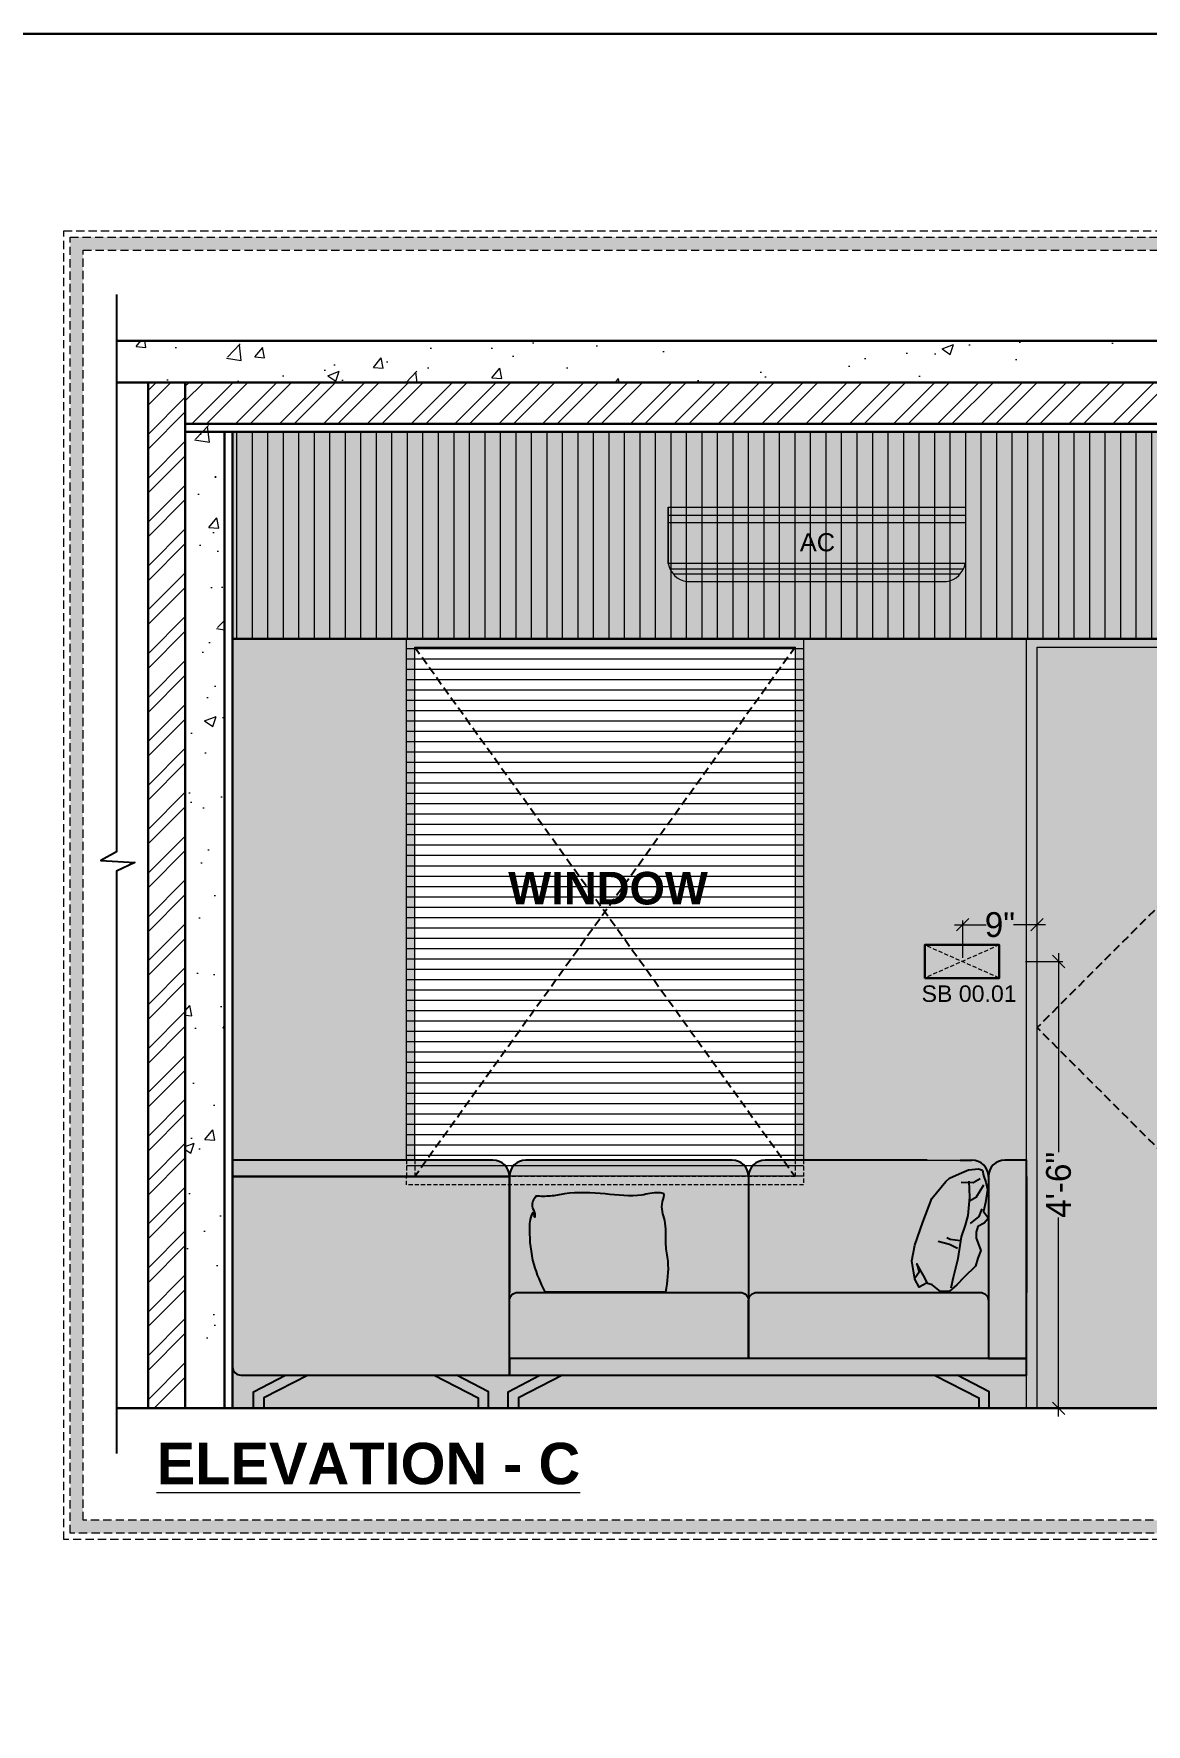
# Model space of a CAD drawing. Header units: millimetres. Extents: x 35877 to 3066687, y -650199 to -40525.
# Drawn here: x 147804.4 to 147938.9, y -179093.9 to -178889.6 of the extents above; entities that cross this region are included whole.
import ezdxf

# ---------------------------------------------------------------- set-up
doc = ezdxf.new("R2010")
doc.units = ezdxf.units.MM
doc.header["$MEASUREMENT"] = 0
doc.header["$PDMODE"] = 35
for name, pattern in [('DASHED', [0.75, 0.5, -0.25]), ('DASHED2', [0.375, 0.25, -0.125]), ('DASHEDX2', [1.5, 1, -0.5])]:
    doc.linetypes.add(name, pattern=pattern)
doc.layers.get('Defpoints').update_dxf_attribs({"color": 220})
for name, color, linetype in [('AR HATCH-7', 7, 'Continuous'), ('Interior', 250, 'Continuous'), ('str coll', 6, 'Continuous')]:
    doc.layers.add(name, color=color, linetype=linetype)
for name, color, linetype, lineweight in [('DIM.', 250, 'Continuous', 13), ('dim05', 1, 'Continuous', 13), ('Dimension', 10, 'DASHEDX2', 20), ('el', 7, 'Continuous', 20), ('ELEC-wires', 1, 'DASHED2', 13), ('Electrical', 84, 'Continuous', 30), ('FURNITURE', 32, 'Continuous', 9), ('furniture dimensions', 1, 'DASHED', 0), ('FURNITURE-1', 252, 'Continuous', 13), ('interior hatch', 253, 'Continuous', 5), ('SECTION ( SLAB PLine )', 104, 'Continuous', 30), ('Text', 7, 'Continuous', 15), ('wall', 7, 'Continuous', 30), ('XX~SLAB ( BEAM )~ ( DIM )', 7, 'Continuous', 9)]:
    doc.layers.add(name, color=color, linetype=linetype, lineweight=lineweight)
doc.styles.add('century g', font='GOTHIC.TTF')
doc.styles.get("Standard").update_dxf_attribs({"font": 'arial.ttf', "height": 6})
doc.dimstyles.new('Archana', dxfattribs={"dimtxt": 2, "dimasz": 0.75, "dimexe": 0.5, "dimexo": 0.5, "dimgap": 0, "dimtad": 0, "dimzin": 0, "dimdsep": 46, "dimlunit": 4, "dimtxsty": 'century g', "dimblk": 'OBLIQUE', "dimcen": 0, "dimdle": 1, "dimclrd": 256, "dimclre": 256, "dimclrt": 256, "dimadec": 0, "dimazin": 0, "dimtfac": 1, "dimtofl": 0, "dimtmove": 1, "dimatfit": 3, "dimfxl": 1, "dimfxlon": 1, "dimtolj": 1, "dimtzin": 0, "dimlwd": -1, "dimlwe": -1, "dimarcsym": 0})

# ---------------------------------------------------------------- blocks, each defined once
blk = doc.blocks.new('A$Cb3bc6e80')
at = {"layer": 'Interior', "true_color": 0xeadbc3, "transparency": 33554687}
h = blk.add_hatch(color=254, dxfattribs=at)
h.dxf.hatch_style = 1
edge = h.paths.add_edge_path()
edge.add_spline(control_points=[(14.95, 0), (15.45, 1.07), (16.54, 3.39), (16.85, 6.92), (16.8, 8.58), (16.41, 9.72), (16.32, 9.45), (16.15, 9.05)], knot_values=[0, 0, 0, 0, 107.885542, 233.125089, 289.789384, 298.748781, 307.708142, 307.708142, 307.708142, 307.708142], weights=[1, 1, 1, 1, 1, 1, 1, 1], degree=3, periodic=0)
edge.add_spline(control_points=[(16.15, 9.05), (16.14, 9.19), (16.1, 9.65), (16.74, 10.47), (16.28, 11.18), (16.01, 11.58)], knot_values=[307.708142, 307.708142, 307.708142, 307.708142, 320.173674, 349.354734, 388.337819, 388.337819, 388.337819, 388.337819], weights=[1, 1, 1, 1, 1, 1], degree=3, periodic=0)
edge.add_spline(control_points=[(16.01, 11.58), (15.43, 11.56), (14.27, 11.51), (11.51, 12.12), (7.84, 11.93), (3.86, 11.41), (1.76, 12.07), (0.28, 11.91), (1.09, 10.32), (0.13, 8.52), (0.47, 6.01), (-0.18, 3.17), (0.11, 1.25), (0.3, 0)], knot_values=[388.337819, 388.337819, 388.337819, 388.337819, 440.425751, 493.126422, 641.376721, 773.66056, 838.267686, 854.788025, 883.120132, 951.704962, 1039.944932, 1100.578317, 1213.053694, 1213.053694, 1213.053694, 1213.053694], weights=[1, 1, 1, 1, 1, 1, 1, 1, 1, 1, 1, 1, 1, 1], degree=3, periodic=0)
edge.add_spline(control_points=[(0.3, 0), (5.18, 0), (10.06, 0), (14.95, 0)], knot_values=[1213.053694, 1213.053694, 1213.053694, 1213.053694, 1214.053694, 1214.053694, 1214.053694, 1214.053694], weights=[1, 1, 1, 1], degree=3, periodic=0)
at = {"layer": 'Interior'}
blk.add_open_spline([(14.95, 0), (15.45, 1.07), (16.54, 3.39), (16.85, 6.92), (16.8, 8.58), (16.41, 9.72), (16.32, 9.45), (16.15, 9.05), (16.14, 9.19), (16.1, 9.65), (16.74, 10.47), (16.28, 11.18), (16.01, 11.58), (15.43, 11.56), (14.27, 11.51), (11.51, 12.12), (7.84, 11.93), (3.86, 11.41), (1.76, 12.07), (0.28, 11.91), (1.09, 10.32), (0.13, 8.52), (0.47, 6.01), (-0.18, 3.17), (0.11, 1.25), (0.3, 0), (5.18, 0), (10.06, 0), (14.95, 0)], degree=3, knots=[0, 0, 0, 0, 107.885542, 233.125089, 289.789384, 298.748781, 307.708142, 307.708142, 307.708142, 320.173674, 349.354734, 388.337819, 388.337819, 388.337819, 440.425751, 493.126422, 641.376721, 773.66056, 838.267686, 854.788025, 883.120132, 951.704962, 1039.944932, 1100.578317, 1213.053694, 1213.053694, 1213.053694, 1214.053694, 1214.053694, 1214.053694, 1214.053694], dxfattribs=at)
blk = doc.blocks.new('A$C13f62b4f')
at = {"layer": 'interior hatch', "true_color": 0xeadbc3, "transparency": 33554687}
h = blk.add_hatch(color=254, dxfattribs=at)
h.dxf.hatch_style = 1
h.paths.add_polyline_path([(6.84, 11.26), (5.16, 13.33), (4.69, 13.73), (3.55, 14.22), (2.41, 14.72), (1.2, 14.83), (0.7, 14.68), (0.61, 14.02), (0.3, 13.21), (0.1, 12.34), (0.36, 10.78), (0.59, 9.67), (0, 8.87), (0.53, 8.29), (1.28, 7.87), (1.47, 7.2), (1.5, 6.48), (0.93, 4.96), (1.28, 4.06), (1.57, 3.06), (2.94, 1.73), (3.84, 0.8), (4.69, 0.05), (5.79, 0), (6.82, 0.84), (7.49, 1.03), (8.36, 0.55), (8.9, 1.52), (9.27, 3.71), (8.91, 5.6), (7.93, 8.4)])
blk.add_lwpolyline([(0.7, 14.68), (0.61, 14.02), (0.3, 13.21), (0.1, 12.34), (0.36, 10.78), (0.59, 9.67), (0, 8.87), (0.53, 8.29), (1.28, 7.87), (1.47, 7.2), (1.5, 6.48), (0.93, 4.96), (1.28, 4.06), (1.57, 3.06), (2.94, 1.73), (3.84, 0.8), (4.69, 0.05), (5.79, 0), (6.82, 0.84), (7.49, 1.03), (8.36, 0.55), (8.9, 1.52), (9.27, 3.71), (8.91, 5.6), (7.93, 8.4), (6.84, 11.26), (5.16, 13.33), (4.69, 13.73), (3.55, 14.22), (2.41, 14.72), (1.2, 14.83)], close=True)
for points in [[(2.3, 10.97), (1.44, 11.45), (0.56, 12.92)], [(3.28, 13.24), (1.85, 13.2), (0.98, 13.68)], [(4.49, 0.44), (4.21, 1.73), (3.65, 4.01), (3.27, 6.62), (2.78, 8.02), (2.44, 9.2), (2.26, 11.41), (2.35, 13.34)], [(2.18, 8.22), (1.11, 9.09), (0.77, 9.99)], [(3.41, 6.12), (4.63, 6.29), (5.03, 6.49)], [(3.76, 5.22), (4.72, 5.68), (6.06, 6.06)], [(7.39, 1.09), (7.87, 1.95), (8.64, 3.35), (8.38, 2.37), (8.85, 1.68)]]:
    blk.add_lwpolyline(points)
blk = doc.blocks.new('zw$7A8B')
at = {"layer": 'Electrical', "lineweight": 9}
for p, q in [((0, 12), (0, 2.9)), ((0.28, 2.07), (47.72, 2.07)), ((0.81, 1.24), (47.19, 1.24)), ((3.04, 0), (44.96, 0))]:
    blk.add_line(p, q, dxfattribs=at)
at = {"layer": 'Electrical', "lineweight": 9, "ltscale": 2}
for p, q in [((0, 12), (48, 12)), ((0, 2.9), (0, 12)), ((48, 12), (48, 2.9)), ((48, 2.9), (0, 2.9))]:
    blk.add_line(p, q, dxfattribs=at)
at = {"layer": 'Electrical', "lineweight": 9, "ltscale": 15}
for p, q in [((0, 10.69), (48, 10.69)), ((0, 9.53), (48, 9.53))]:
    blk.add_line(p, q, dxfattribs=at)
at = {"layer": 'Electrical', "lineweight": 9}
for centre, start, end in [((3.61, 3.64), 191.5479, 261.1486), ((44.39, 3.64), 278.8514, 348.4521)]:
    blk.add_arc(centre, 3.68, start, end, dxfattribs=at)
at = {"layer": 'Electrical', "ltscale": 10, "insert": (21.28, 7.81), "char_height": 2.929, "width": 6.7046, "attachment_point": 1}
blk.add_mtext('AC', dxfattribs=at)
blk = doc.blocks.new('6616')
at = {"color": 242, "linetype": 'DASHED', "true_color": 0xcd2027}
for p, q in [((386784.79, -36915.77), (386775.78, -36911.78)), ((386784.79, -36911.78), (386775.78, -36915.77))]:
    blk.add_line(p, q, dxfattribs=at)
at = {"layer": 'ELEC-wires', "color": 5, "linetype": 'ByBlock', "lineweight": 30, "ltscale": 4}
blk.add_lwpolyline([(386775.78, -36911.78), (386784.79, -36911.78), (386784.79, -36915.77), (386775.78, -36915.77)], close=True, dxfattribs=at)
blk = doc.blocks.new('_Oblique')
at = {"layer": 'wall', "color": 0, "lineweight": -2}
blk.add_line((-0.5, -0.5), (0.5, 0.5), dxfattribs=at)
blk = doc.blocks.new('*D634')
at = {"layer": 'Defpoints', "color": 0, "linetype": 'Continuous', "lineweight": 0, "transparency": 16777216}
for p in [(147918.2, -179001.75), (147928.28, -179001.75), (147924.41, -179055.75)]:
    blk.add_point(p, dxfattribs=at)
at = {"layer": 'furniture dimensions', "color": 5, "linetype": 'Continuous', "transparency": 16777216}
for p, q in [((147924.28, -179001.75), (147928.78, -179001.75)), ((147928.28, -179000.75), (147928.28, -179024.78)), ((147928.28, -179056.75), (147928.28, -179032.71))]:
    blk.add_line(p, q, dxfattribs=at)
at = {"layer": 'furniture dimensions', "color": 5, "linetype": 'ByBlock', "transparency": 16777216}
blk.add_line((147924.91, -179055.75), (147928.78, -179055.75), dxfattribs=at)
at = {"layer": 'furniture dimensions', "color": 5, "linetype": 'Continuous', "transparency": 16777216, "xscale": 1.5, "yscale": 1.5, "zscale": 1.5}
for p, rotation in [((147928.28, -179001.75), 90), ((147928.28, -179055.75), 270)]:
    blk.add_blockref('_Oblique', p, dxfattribs=dict(at, rotation=rotation))
at = {"layer": 'furniture dimensions', "linetype": 'Continuous', "lineweight": 0, "transparency": 16777216, "insert": (147928.28, -179028.75), "char_height": 3, "attachment_point": 5, "rotation": 90, "style": 'century g'}
blk.add_mtext('\\A1;4\'-6"', dxfattribs=at)
blk = doc.blocks.new('*D635')
at = {"layer": 'Defpoints', "color": 0, "linetype": 'Continuous', "lineweight": 0, "transparency": 16777216}
for p in [(147916.68, -178997.31), (147916.68, -179003.21), (147925.68, -179003.21)]:
    blk.add_point(p, dxfattribs=at)
at = {"layer": 'furniture dimensions', "color": 5, "linetype": 'Continuous', "transparency": 16777216}
for p, q in [((147915.68, -178997.31), (147919.53, -178997.31)), ((147916.68, -179001.31), (147916.68, -178996.81)), ((147926.68, -178997.31), (147922.83, -178997.31))]:
    blk.add_line(p, q, dxfattribs=at)
at = {"layer": 'furniture dimensions', "color": 5, "linetype": 'ByBlock', "transparency": 16777216}
blk.add_line((147925.68, -179001.31), (147925.68, -178996.81), dxfattribs=at)
at = {"layer": 'furniture dimensions', "color": 5, "linetype": 'Continuous', "transparency": 16777216, "xscale": 1.5, "yscale": 1.5, "zscale": 1.5, "rotation": 180}
blk.add_blockref('_Oblique', (147916.68, -178997.31), dxfattribs=at)
at = {"layer": 'furniture dimensions', "color": 5, "linetype": 'Continuous', "transparency": 16777216, "xscale": 1.5, "yscale": 1.5, "zscale": 1.5}
blk.add_blockref('_Oblique', (147925.68, -178997.31), dxfattribs=at)
at = {"layer": 'furniture dimensions', "linetype": 'Continuous', "lineweight": 0, "transparency": 16777216, "insert": (147921.18, -178997.31), "char_height": 3, "attachment_point": 5, "style": 'century g'}
blk.add_mtext('\\A1;9"', dxfattribs=at)

msp = doc.modelspace()

# ---------------------------------------------------------------- hatches: boundary and pattern name
at = {"layer": 'AR HATCH-7', "lineweight": 0, "true_color": 0x939598, "transparency": 33554687}
h = msp.add_hatch(dxfattribs=at)
h.set_pattern_fill('ANSI32', color=252, scale=10)
h.set_pattern_definition([(45, (-141.2063, 1360.9796), (-2.65165043, 2.65165043), []), (45, (-139.4385, 1360.9796), (-2.65165043, 2.65165043), [])])
h.paths.add_polyline_path([(147822.677, -178931.748), (147818.177, -178931.748), (147818.177, -179055.748), (147822.677, -179055.748)])
h.paths.add_polyline_path([(147981.412, -178931.748), (147972.412, -178931.748), (147972.412, -179055.748), (147981.412, -179055.748)])
at = {"layer": 'dim05', "lineweight": 0, "true_color": 0xd5d3c0, "transparency": 33554559}
h = msp.add_hatch(dxfattribs=at)
h.set_pattern_fill('ANSI31', color=254, scale=15, angle=45)
h.set_pattern_definition([(90, (-766.706, 1774.1765), (-1.875, 0), [])])
h.paths.add_polyline_path([(147972.412, -178937.748), (147828.406, -178937.748), (147828.406, -178962.748), (147972.412, -178962.748)])
h = msp.add_hatch(color=254, dxfattribs=at)
h.dxf.hatch_style = 1
h.paths.add_polyline_path([(147925.677, -179009.748), (147925.677, -179055.748), (147971.677, -179055.748)], flags=16)
h.paths.add_polyline_path([(147971.677, -178963.748), (147925.677, -179009.748), (147971.677, -179055.748)], flags=17)
h.paths.add_polyline_path([(147971.677, -178963.748), (147925.677, -178963.748), (147925.677, -179009.748)], flags=16)
h.paths.add_polyline_path([(147925.677, -178963.748), (147971.677, -178963.748), (147971.677, -179055.748), (147972.412, -179055.748), (147972.412, -178962.748), (147924.412, -178962.748), (147924.412, -179055.748), (147925.677, -179055.748)])
h.paths.add_polyline_path([(147942.124, -179009.765), (147960.563, -179009.765)], flags=16)
at = {"layer": 'Dimension', "true_color": 0xd39e00, "transparency": 33554687}
h = msp.add_hatch(color=42, dxfattribs=at)
h.paths.add_polyline_path([(147808.766, -179070.85), (148031.325, -179070.85), (148031.325, -178914.196), (147808.766, -178914.196)])
h.paths.add_polyline_path([(147810.328, -179069.288), (148029.763, -179069.288), (148029.763, -178915.758), (147810.328, -178915.758)], flags=16)
at = {"layer": 'FURNITURE', "lineweight": 0, "true_color": 0xf1e8df, "transparency": 33554505}
h = msp.add_hatch(color=254, dxfattribs=at)
h.dxf.hatch_style = 1
h.paths.add_polyline_path([(147924.412, -178962.748), (147897.428, -178962.748), (147897.428, -179025.748), (147917.789, -179025.748, -0.4142136), (147919.789, -179027.748, -0.4142136), (147921.789, -179025.748), (147922.881, -179025.748), (147924.412, -179025.748)], flags=16)
h.paths.add_polyline_path([(147849.428, -178962.748), (147828.406, -178962.748), (147828.406, -179025.748), (147849.428, -179025.748)], flags=16)
h.paths.add_polyline_path([(147918.631, -179054.509), (147913.291, -179051.748), (147868.289, -179051.748), (147862.95, -179054.509), (147862.95, -179055.748), (147918.631, -179055.748)], flags=17)
h.paths.add_polyline_path([(147925.677, -178963.748), (147971.677, -178963.748), (147971.677, -179055.748), (147972.412, -179055.748), (147972.412, -178937.748), (147828.406, -178937.748), (147828.406, -179025.748), (147850.428, -179025.748), (147850.428, -178963.748), (147896.428, -178963.748), (147896.428, -179025.748), (147897.428, -179025.748), (147897.428, -179028.748), (147890.79, -179028.748), (147890.79, -179042.748, -0.4142611), (147891.79, -179041.748), (147918.789, -179041.748, -0.4142136), (147919.789, -179042.748), (147919.789, -179032.79), (147919.266, -179033.361), (147918.512, -179033.781), (147918.32, -179034.452), (147918.297, -179035.17), (147918.86, -179036.69), (147918.513, -179037.588), (147918.226, -179038.594), (147916.85, -179039.925), (147915.952, -179040.847), (147915.102, -179041.603), (147914, -179041.652), (147912.97, -179040.815), (147912.299, -179040.624), (147911.437, -179041.104), (147910.897, -179040.135), (147910.525, -179037.945), (147910.883, -179036.053), (147911.864, -179033.25), (147912.953, -179030.388), (147914.629, -179028.327), (147915.108, -179027.919), (147916.245, -179027.427), (147917.383, -179026.935), (147918.592, -179026.826), (147919.095, -179026.969), (147919.18, -179027.627), (147919.491, -179028.441), (147919.695, -179029.314), (147919.433, -179030.871), (147919.206, -179031.985), (147919.793, -179032.786), (147919.789, -179032.79), (147919.789, -179049.748), (147924.381, -179049.748), (147924.381, -179051.748), (147916.013, -179051.748), (147919.881, -179053.748), (147919.881, -179055.748), (147925.677, -179055.748)])
h.paths.add_polyline_path([(147865.568, -179051.748), (147861.868, -179051.748), (147855.476, -179051.748), (147859.344, -179053.748), (147859.344, -179055.748), (147861.7, -179055.748), (147861.7, -179053.748)], flags=17)
h.paths.add_polyline_path([(147852.755, -179051.748), (147837.519, -179051.748), (147832.179, -179054.509), (147832.179, -179055.748), (147858.094, -179055.748), (147858.094, -179054.509)], flags=17)
h.paths.add_polyline_path([(147834.797, -179051.748), (147829.406, -179051.748, -0.4142136), (147828.406, -179050.748), (147828.406, -179055.748), (147830.929, -179055.748), (147830.929, -179053.748)])
h = msp.add_hatch(color=254, dxfattribs=at)
h.dxf.hatch_style = 1
h.paths.add_polyline_path([(147924.412, -178962.748), (147897.428, -178962.748), (147897.428, -179025.748), (147917.789, -179025.748, -0.4142136), (147919.789, -179027.748, -0.4142136), (147921.789, -179025.748), (147922.881, -179025.748), (147924.412, -179025.748)])
h.paths.add_polyline_path([(147849.428, -178962.748), (147828.406, -178962.748), (147828.406, -179025.748), (147849.428, -179025.748)])
at = {"layer": 'FURNITURE', "lineweight": 0, "true_color": 0x636466, "transparency": 33554505}
h = msp.add_hatch(color=251, dxfattribs=at)
h.dxf.hatch_style = 1
h.paths.add_polyline_path([(147897.428, -178962.748), (147849.428, -178962.748), (147849.428, -179028.748), (147897.428, -179028.748)])
h.paths.add_polyline_path([(147896.428, -179027.748), (147850.428, -179027.748), (147850.428, -178963.748), (147896.428, -178963.748)], flags=16)
h.paths.add_polyline_path([(147860.647, -178996.985), (147886.865, -178996.985), (147886.865, -178988.753), (147860.647, -178988.753)], flags=0)
at = {"layer": 'FURNITURE', "lineweight": 0, "true_color": 0xf1e8df, "transparency": 33554505}
h = msp.add_hatch(color=254, dxfattribs=at)
h.dxf.hatch_style = 1
h.paths.add_polyline_path([(147834.797, -179051.748), (147829.406, -179051.748, -0.4142136), (147828.406, -179050.748), (147828.406, -179055.748), (147830.929, -179055.748), (147830.929, -179053.748)])
h.paths.add_polyline_path([(147852.755, -179051.748), (147837.519, -179051.748), (147832.179, -179054.509), (147832.179, -179055.748), (147858.094, -179055.748), (147858.094, -179054.509)])
h.paths.add_polyline_path([(147865.568, -179051.748), (147861.868, -179051.748), (147855.476, -179051.748), (147859.344, -179053.748), (147859.344, -179055.748), (147861.7, -179055.748), (147861.7, -179053.748)])
h.paths.add_polyline_path([(147913.291, -179051.748), (147868.289, -179051.748), (147862.95, -179054.509), (147862.95, -179055.748), (147918.631, -179055.748), (147918.631, -179054.509)])
h.paths.add_polyline_path([(147924.412, -179051.748), (147916.013, -179051.748), (147919.881, -179053.748), (147919.881, -179055.748), (147924.412, -179055.748)])
at = {"layer": 'FURNITURE-1', "lineweight": 0, "true_color": 0xc7c8ca, "transparency": 33554687}
h = msp.add_hatch(dxfattribs=at)
h.set_pattern_fill('AR-CONC', color=9, scale=2)
h.set_pattern_definition([(50, (-141.206, 1357.98), (14.34520365, -1.2550427), [1.5, -16.5]), (355, (-141.206, 1357.98), (-2.7750267, 15.0438427), [1.2, -13.2]), (100.4514445, (-140.011, 1357.875), (11.5701769, 13.7887998), [1.2748038, -14.0228422]), (46.1842, (-141.206, 1361.98), (21.3448266, -3.3103856), [2.25, -24.75]), (96.635635, (-139.428, 1361.704), (18.693239, 19.482372), [1.9122068, -21.0342752]), (351.184164, (-141.206, 1361.98), (18.693239, 19.482372), [1.8, -19.8]), (21, (-139.206, 1360.98), (11.93814104, -8.0523778), [1.5, -16.5]), (326, (-139.206, 1360.98), (4.8663066, 14.5030009), [1.2, -13.2]), (71.451445, (-138.211, 1360.309), (16.8044475, 6.45062306), [1.2748038, -14.0228422]), (37.5, (-141.2063, 1357.9796), (0.24319711, 6.65787708), [0, -13.04, 0, -13.4, 0, -13.25]), (7.5, (-141.206, 1357.9796), (5.26139075, 7.88823424), [0, -7.64, 0, -12.74, 0, -5.05]), (327.5, (-145.6663, 1357.9796), (10.67644872, -0.45109743), [0, -5, 0, -15.6, 0, -20.7]), (317.5, (-147.666, 1357.98), (11.6637234, 2.00209965), [0, -6.5, 0, -10.36, 0, -14.7])])
h.paths.add_polyline_path([(147984.71, -178926.748), (147814.378, -178926.748), (147814.378, -178931.748), (147984.71, -178931.748)])
at = {"layer": 'FURNITURE-1', "lineweight": 0, "transparency": 33554572}
h = msp.add_hatch(dxfattribs=at)
h.set_pattern_fill('ANSI32', color=6, scale=10)
h.set_pattern_definition([(45, (-141.2063, 1356.9977), (-2.65165043, 2.65165043), []), (45, (-139.4385, 1356.9977), (-2.65165043, 2.65165043), [])])
h.paths.add_polyline_path([(147972.412, -178931.748), (147822.677, -178931.748), (147822.677, -178936.748), (147972.412, -178936.748)])
at = {"layer": 'FURNITURE-1', "lineweight": 0, "true_color": 0xc7c8ca, "transparency": 33554687}
h = msp.add_hatch(dxfattribs=at)
h.set_pattern_fill('AR-CONC', color=9, scale=2)
h.set_pattern_definition([(50, (-854.746, 1502.929), (14.34520365, -1.2550427), [1.5, -16.5]), (355, (-854.746, 1502.929), (-2.7750267, 15.0438427), [1.2, -13.2]), (100.4514445, (-853.55, 1502.824), (11.5701769, 13.7887998), [1.2748038, -14.0228422]), (46.1842, (-854.746, 1506.929), (21.3448266, -3.3103856), [2.25, -24.75]), (96.635635, (-852.967, 1506.653), (18.693239, 19.482372), [1.9122068, -21.0342752]), (351.184164, (-854.746, 1506.929), (18.693239, 19.482372), [1.8, -19.8]), (21, (-852.746, 1505.929), (11.93814104, -8.0523778), [1.5, -16.5]), (326, (-852.746, 1505.929), (4.8663066, 14.5030009), [1.2, -13.2]), (71.451445, (-851.751, 1505.258), (16.8044475, 6.45062306), [1.2748038, -14.0228422]), (37.5, (-854.746, 1502.929), (0.24319711, 6.65787708), [0, -13.04, 0, -13.4, 0, -13.25]), (7.5, (-854.746, 1502.929), (5.26139075, 7.88823424), [0, -7.64, 0, -12.74, 0, -5.05]), (327.5, (-859.206, 1502.929), (10.67644872, -0.45109743), [0, -5, 0, -15.6, 0, -20.7]), (317.5, (-861.206, 1502.929), (11.6637234, 2.00209965), [0, -6.5, 0, -10.36, 0, -14.7])])
h.paths.add_polyline_path([(147827.406, -178936.766), (147822.677, -178936.766), (147822.677, -179055.748), (147827.406, -179055.748)])
at = {"layer": 'Interior', "transparency": 33554687}
h = msp.add_hatch(color=8, dxfattribs=at)
h.dxf.hatch_style = 1
h.paths.add_polyline_path([(147830.929, -179053.748), (147830.929, -179055.748), (147832.179, -179055.748), (147832.179, -179054.509), (147837.519, -179051.748), (147834.797, -179051.748)])
h = msp.add_hatch(color=8, dxfattribs=at)
h.dxf.hatch_style = 1
h.paths.add_polyline_path([(147859.344, -179053.748), (147859.344, -179055.748), (147858.094, -179055.748), (147858.094, -179054.509), (147852.755, -179051.748), (147855.476, -179051.748)])
h = msp.add_hatch(color=8, dxfattribs=at)
h.dxf.hatch_style = 1
h.paths.add_polyline_path([(147861.7, -179053.748), (147861.7, -179055.748), (147862.95, -179055.748), (147862.95, -179054.509), (147868.289, -179051.748), (147865.568, -179051.748)])
h = msp.add_hatch(color=8, dxfattribs=at)
h.dxf.hatch_style = 1
h.paths.add_polyline_path([(147916.013, -179051.748), (147913.291, -179051.748), (147918.631, -179054.509), (147918.631, -179055.748), (147919.881, -179055.748), (147919.881, -179053.748)])
at = {"layer": 'interior hatch', "lineweight": 0, "true_color": 0xd2cfc4, "transparency": 33554671}
h = msp.add_hatch(dxfattribs=at)
h.set_pattern_fill('ANSI31', color=254, scale=10, angle=135)
h.set_pattern_definition([(180, (147087.2193, -178208.9184), (-1e-16, -1.25), [])])
h.paths.add_polyline_path([(147897.428, -178963.748), (147849.428, -178963.748), (147849.428, -179027.748), (147897.428, -179027.748)])
at = {"layer": 'interior hatch', "lineweight": 30, "transparency": 33554687}
h = msp.add_hatch(color=9, dxfattribs=at)
h.dxf.hatch_style = 1
h.paths.add_polyline_path([(147828.406, -179025.748), (147859.868, -179025.748, -0.4142136), (147861.868, -179027.748), (147828.406, -179027.748)])
h = msp.add_hatch(color=9, dxfattribs=at)
h.dxf.hatch_style = 1
h.paths.add_polyline_path([(147861.868, -179027.748, -0.4142136), (147863.868, -179025.748), (147888.79, -179025.748, -0.4142136), (147890.79, -179027.748), (147890.79, -179042.748, 0.4142136), (147889.79, -179041.748), (147862.868, -179041.748, 0.4142136), (147861.868, -179042.748)])
h.paths.add_polyline_path([(147890.79, -179027.748, -0.4142136), (147892.79, -179025.748), (147917.789, -179025.748, -0.4142136), (147919.789, -179027.748), (147919.789, -179042.748, 0.4142136), (147918.789, -179041.748), (147891.79, -179041.748, 0.4142136), (147890.79, -179042.748)])
h = msp.add_hatch(color=9, dxfattribs=at)
h.dxf.hatch_style = 1
h.paths.add_polyline_path([(147919.789, -179027.748, -0.4142136), (147921.789, -179025.748), (147922.881, -179025.748), (147924.381, -179025.748), (147924.381, -179049.748), (147919.789, -179049.748), (147919.789, -179042.748)])
h = msp.add_hatch(color=9, dxfattribs=at)
h.dxf.hatch_style = 1
h.paths.add_polyline_path([(147828.406, -179027.748), (147861.868, -179027.748), (147861.868, -179051.748), (147829.406, -179051.748, -0.4142136), (147828.406, -179050.748)])
h = msp.add_hatch(color=9, dxfattribs=at)
h.dxf.hatch_style = 1
h.paths.add_polyline_path([(147861.868, -179042.748, -0.4142136), (147862.868, -179041.748), (147889.79, -179041.748, -0.4142136), (147890.79, -179042.748), (147890.79, -179049.748), (147861.868, -179049.748)])
h.paths.add_polyline_path([(147890.79, -179042.748, -0.4142136), (147891.79, -179041.748), (147918.789, -179041.748, -0.4142136), (147919.789, -179042.748), (147919.789, -179049.748), (147890.79, -179049.748)])
at = {"layer": 'interior hatch', "lineweight": 30, "true_color": 0xa5723b, "transparency": 33554687}
h = msp.add_hatch(color=35, dxfattribs=at)
h.dxf.hatch_style = 1
h.paths.add_polyline_path([(147861.868, -179049.748), (147924.381, -179049.748), (147924.381, -179051.748), (147861.868, -179051.748)])

# ---------------------------------------------------------------- linework, layer by layer
at = {"layer": 'dim05', "color": 251, "linetype": 'DASHEDX2', "lineweight": 25, "true_color": 0x636466, "transparency": 33554559}
for p, q in [((147896.428, -178963.748), (147850.428, -179027.748)), ((147850.428, -178963.748), (147896.428, -179027.748)), ((147971.677, -178963.748), (147925.677, -179009.748)), ((147971.677, -179055.748), (147925.677, -179009.748))]:
    msp.add_line(p, q, dxfattribs=at)
at = {"layer": 'Dimension', "color": 42, "true_color": 0xd39e00, "transparency": 33554687, "elevation": 0.119}
for points in [[(147807.985, -178913.415), (148032.106, -178913.415), (148032.106, -179071.631), (147807.985, -179071.631)], [(147808.766, -178914.196), (148031.325, -178914.196), (148031.325, -179070.85), (147808.766, -179070.85)], [(147810.328, -178915.758), (148029.763, -178915.758), (148029.763, -179069.288), (147810.328, -179069.288)]]:
    msp.add_lwpolyline(points, close=True, dxfattribs=at)
at = {"layer": 'el', "linetype": 'DASHED', "lineweight": 0, "transparency": 33554559}
for p, q in [((147849.428, -179025.748), (147849.428, -179027.748)), ((147850.428, -179025.748), (147850.428, -179027.748)), ((147896.428, -179025.748), (147896.428, -179027.748)), ((147897.428, -179025.748), (147897.428, -179028.748))]:
    msp.add_line(p, q, dxfattribs=at)
at = {"layer": 'el', "lineweight": 5}
for p, q in [((147863.868, -179025.748), (147888.79, -179025.748)), ((147892.79, -179025.748), (147917.789, -179025.748)), ((147921.789, -179025.748), (147922.881, -179025.748))]:
    msp.add_line(p, q, dxfattribs=at)
at = {"layer": 'el', "lineweight": 0, "transparency": 33554559}
for points in [[(147849.428, -179025.748), (147849.428, -178962.748), (147897.428, -178962.748), (147897.428, -179025.748)], [(147850.428, -179025.748), (147850.428, -178963.748), (147896.428, -178963.748), (147896.428, -179025.748)]]:
    msp.add_lwpolyline(points, dxfattribs=at)
for points in [[(147924.412, -178962.748), (147972.412, -178962.748), (147972.412, -179055.748), (147924.412, -179055.748)], [(147925.677, -178963.748), (147971.677, -178963.748), (147971.677, -179055.748), (147925.677, -179055.748)]]:
    msp.add_lwpolyline(points, close=True, dxfattribs=at)
at = {"layer": 'el', "linetype": 'DASHED', "lineweight": 0, "transparency": 33554559}
for points in [[(147897.428, -179028.748), (147849.428, -179028.748), (147849.428, -179027.748)], [(147896.428, -179027.748), (147850.428, -179027.748)]]:
    msp.add_lwpolyline(points, dxfattribs=at)
at = {"layer": 'FURNITURE', "lineweight": 30, "transparency": 33554687}
msp.add_line((147828.406, -179055.748), (147828.406, -178937.748), dxfattribs=at)
at = {"layer": 'FURNITURE', "color": 3, "lineweight": 30, "transparency": 33554687}
msp.add_lwpolyline([(147302.371, -178889.62), (148535.999, -178889.62), (148535.999, -179366.596), (147302.371, -179366.596)], close=True, dxfattribs=at)
at = {"layer": 'FURNITURE', "color": 252, "lineweight": 25, "true_color": 0x939598, "transparency": 33554687}
msp.add_lwpolyline([(147814.378, -178921.133), (147814.378, -178988.498), (147812.456, -178989.554), (147816.573, -178989.804), (147814.378, -178990.827), (147814.378, -179061.225)], dxfattribs=at)
at = {"layer": 'FURNITURE', "lineweight": 30, "transparency": 33554687}
msp.add_lwpolyline([(147972.412, -178962.748), (147828.406, -178962.748), (147828.406, -178937.748), (147972.412, -178937.748)], close=True, dxfattribs=at)
at = {"layer": 'Interior'}
for p, q in [((147888.79, -179025.748), (147863.868, -179025.748)), ((147912.368, -179025.748), (147892.79, -179025.748)), ((147916.368, -179025.748), (147917.789, -179025.748)), ((147861.868, -179027.748), (147861.868, -179041.748)), ((147890.79, -179027.748), (147890.79, -179049.748)), ((147890.79, -179027.748), (147890.79, -179049.748)), ((147924.381, -179027.748), (147924.381, -179041.748))]:
    msp.add_line(p, q, dxfattribs=at)
for points in [[(147859.868, -179025.748), (147828.406, -179025.748), (147828.406, -179027.748), (147861.868, -179027.748)], [(147919.789, -179027.748), (147919.789, -179049.748), (147924.381, -179049.748), (147924.381, -179025.748), (147921.789, -179025.748)], [(147919.789, -179027.748), (147919.789, -179049.748), (147924.381, -179049.748), (147924.381, -179025.748), (147921.789, -179025.748)], [(147837.519, -179051.748), (147832.179, -179054.509), (147832.179, -179055.748), (147830.929, -179055.748), (147830.929, -179053.748), (147834.797, -179051.748)], [(147852.755, -179051.748), (147858.094, -179054.509), (147858.094, -179055.748), (147859.344, -179055.748), (147859.344, -179053.748), (147855.476, -179051.748)], [(147868.289, -179051.748), (147862.95, -179054.509), (147862.95, -179055.748), (147861.7, -179055.748), (147861.7, -179053.748), (147865.568, -179051.748)], [(147913.291, -179051.748), (147918.631, -179054.509), (147918.631, -179055.748), (147919.881, -179055.748), (147919.881, -179053.748), (147916.013, -179051.748)]]:
    msp.add_lwpolyline(points, dxfattribs=at)
for points in [[(147861.6, -179027.748), (147828.406, -179027.748), (147828.406, -179050.748, 0.4142136), (147829.406, -179051.748), (147861.868, -179051.748), (147861.868, -179027.748)], [(147861.868, -179049.748), (147861.868, -179042.748, -0.4142136), (147862.868, -179041.748), (147889.79, -179041.748, -0.4142136), (147890.79, -179042.748), (147890.79, -179049.748)], [(147890.79, -179049.748), (147890.79, -179042.748, -0.4142136), (147891.79, -179041.748), (147918.789, -179041.748, -0.4142136), (147919.789, -179042.748), (147919.789, -179049.748)]]:
    msp.add_lwpolyline(points, format="xyb", dxfattribs=at)
msp.add_lwpolyline([(147924.381, -179049.748), (147861.868, -179049.748), (147861.868, -179051.748), (147924.381, -179051.748)], close=True, dxfattribs=at)
for centre, start, end in [((147859.868, -179027.748), 0, 90), ((147863.868, -179027.748), 90, 180), ((147888.79, -179027.748), 0, 90), ((147892.79, -179027.748), 90, 180), ((147917.789, -179027.748), 0, 90), ((147921.789, -179027.748), 90, 180)]:
    msp.add_arc(centre, 2, start, end, dxfattribs=at)
at = {"layer": 'SECTION ( SLAB PLine )', "color": 1, "transparency": 33554687}
for p, q in [((147814.378, -178926.748), (147984.71, -178926.748)), ((147814.378, -178931.748), (147984.71, -178931.748)), ((147827.406, -179055.748), (147827.406, -178937.748)), ((147814.378, -179055.748), (147984.71, -179055.748))]:
    msp.add_line(p, q, dxfattribs=at)
at = {"layer": 'SECTION ( SLAB PLine )', "color": 1, "transparency": 33554559}
msp.add_line((147814.378, -179055.748), (147984.71, -179055.748), dxfattribs=at)
at = {"layer": 'str coll', "lineweight": 30, "transparency": 33554687}
for p, q in [((147822.677, -178936.748), (147972.412, -178936.748)), ((147822.677, -178937.748), (147972.412, -178937.748))]:
    msp.add_line(p, q, dxfattribs=at)
at = {"layer": 'XX~SLAB ( BEAM )~ ( DIM )', "lineweight": 30, "transparency": 33554687}
msp.add_lwpolyline([(147818.177, -178931.748), (147822.677, -178931.748), (147822.677, -179055.748), (147818.177, -179055.748)], close=True, dxfattribs=at)

# ---------------------------------------------------------------- block references
at = {"layer": 'el', "color": 1, "transparency": 33554687, "xscale": -1, "rotation": 180.0000000001202}
msp.add_blockref('6616', (-238863.68, -215915.525), dxfattribs=at)
at = {"layer": 'Electrical', "transparency": 33554687, "xscale": 0.7489426752260139, "yscale": 0.7489426752260139, "zscale": 0.7489426752260139}
msp.add_blockref('zw$7A8B', (147881.051, -178955.828), dxfattribs=at)
at = {"layer": 'Interior', "xscale": -1}
for name, p in [('A$C13f62b4f', (147919.793, -179041.652)), ('A$Cb3bc6e80', (147881.091, -179041.695))]:
    msp.add_blockref(name, p, dxfattribs=at)

# ---------------------------------------------------------------- texts
at = {"layer": 'DIM.', "color": 1, "transparency": 33554687, "insert": (147819.214, -179059.926, 0.119), "char_height": 5, "attachment_point": 1}
msp.add_mtext_dynamic_manual_height_columns('{\\fArial|b1|i0|c0|p34;\\LELEVATION - C}', width=111.55884, gutter_width=1, heights=[0], dxfattribs=at)
at = {"layer": 'Electrical', "color": 5, "transparency": 33554687}
msp.add_text('SB 00.01', height=2, dxfattribs=at).set_placement((147911.708, -179006.638, 0.238))
at = {"layer": 'Text', "color": 1, "lineweight": 0, "transparency": 33554687, "insert": (147861.725, -178990.919), "char_height": 3.93959, "width": 43.71939, "attachment_point": 1}
msp.add_mtext('{\\fArial Rounded MT Bold|b0|i0|c0|p34;WINDOW}', dxfattribs=at)

# ---------------------------------------------------------------- dimensions: what is measured, and where the dimension line sits
at = {"layer": 'furniture dimensions', "color": 5, "linetype": 'Continuous', "lineweight": 0, "transparency": 33554687}
dim = msp.add_linear_dim(base=(147916.677, -178997.308), p1=(147925.677, -179003.208), p2=(147916.677, -179003.208), dimstyle='Archana', override={"dimtxt": 3, "dimasz": 1.5, "dimdec": 0, "dimclrd": 5, "dimclre": 5, "dimfxl": 4}, dxfattribs=at)
dim.commit()
dim.dimension.update_dxf_attribs({"geometry": '*D635', "text_midpoint": (147921.177, -178997.308)})
dim = msp.add_linear_dim(base=(147928.275, -179001.748), p1=(147924.412, -179055.748), p2=(147918.203, -179001.748), angle=90, dimstyle='Archana', override={"dimtxt": 3, "dimasz": 1.5, "dimdec": 0, "dimclrd": 5, "dimclre": 5, "dimfxl": 4}, dxfattribs=at)
dim.commit()
dim.dimension.update_dxf_attribs({"geometry": '*D634', "text_midpoint": (147928.275, -179028.748)})

doc.saveas('drawing.dxf')
